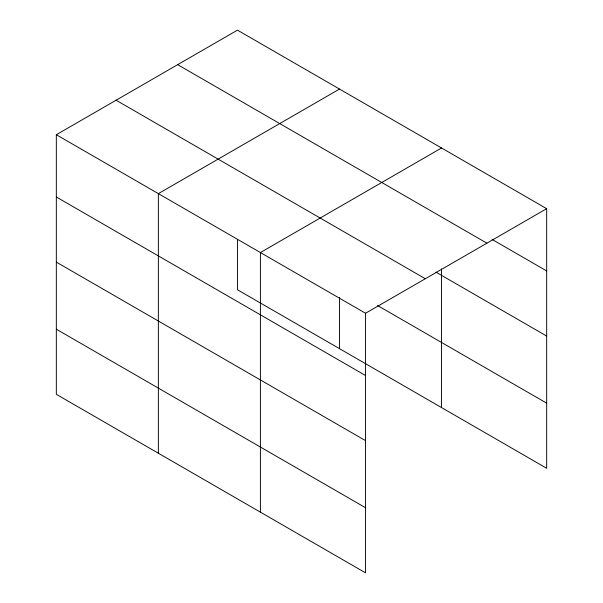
<?xml version="1.0" encoding="UTF-8"?>
<svg xmlns="http://www.w3.org/2000/svg" width="603" height="603" viewBox="0 0 603 603"><rect width="100%" height="100%" fill="white"/><g stroke="black" fill="none" stroke-linecap="round" stroke-linejoin="round"><path stroke-width="0.9" d="M365.539 440.642L365.539 313.251L56.328 134.725L56.328 394.324L365.539 572.85L365.539 440.642L56.328 262.117M237.461 239.519L237.461 289.749L546.672 468.275L546.672 208.676L237.461 30.15L56.328 134.725M339.504 89.063L158.363 193.638L158.363 453.237M441.539 147.976L260.406 252.551L260.406 512.151M365.539 313.251L546.672 208.676M492.071 239.421L546.672 270.943M177.689 64.664L486.9 243.182M435.871 272.096L546.672 336.067M116.1 100.219L425.311 278.737M377.561 305.517L546.672 403.151M56.328 197L365.539 375.526M56.328 329.208L365.539 507.734M441.539 268.855L441.539 407.575M339.504 297.498L339.504 348.662"/></g></svg>
